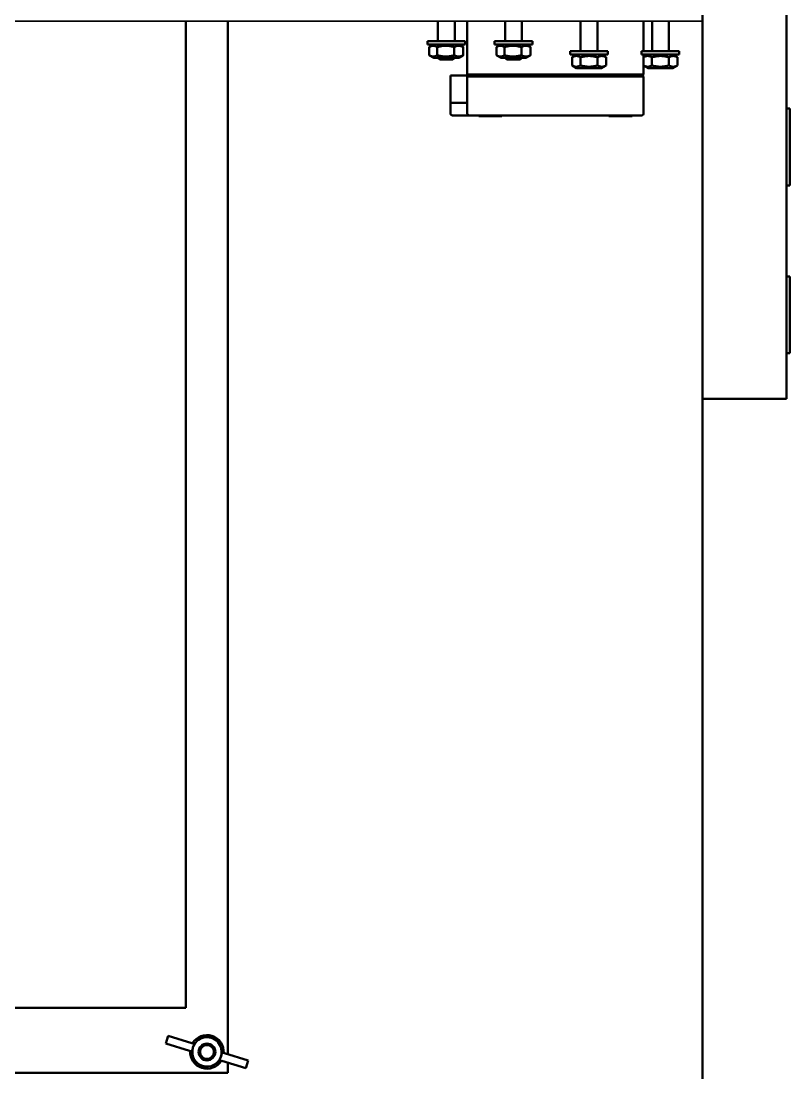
# Model space of a CAD drawing. Header units: millimetres. Extents: x -1328 to 2520, y -765 to 1782.
# Drawn here: x 678.9 to 862, y 357.1 to 607.6 of the extents above; entities that cross this region are included whole.
import ezdxf

# ---------------------------------------------------------------- set-up
doc = ezdxf.new("R2010")
doc.units = ezdxf.units.MM
doc.header["$LTSCALE"] = 6
doc.layers.add('Reference (ISO)', color=7, linetype='Continuous', lineweight=35)
doc.layers.add('Visible (ISO)', color=7, linetype='Continuous', lineweight=50)

msp = doc.modelspace()

# ---------------------------------------------------------------- linework, layer by layer
at = {"layer": 'Reference (ISO)'}
for p, q in [((841.18, 517.64), (841.18, 717.64)), ((861.18, 717.64), (861.18, 517.64)), ((841.18, 627.64), (841.18, 607.64)), ((841.18, 607.64), (421.18, 607.64)), ((862.03, 586.79), (861.18, 586.79)), ((862.03, 586.79), (862.03, 568.49)), ((862.03, 568.49), (861.18, 568.49)), ((862.03, 546.79), (861.18, 546.79)), ((862.03, 546.79), (862.03, 528.49)), ((862.03, 528.49), (861.18, 528.49)), ((841.18, 222.64), (841.18, 517.64)), ((841.18, 517.64), (861.18, 517.64))]:
    msp.add_line(p, q, dxfattribs=at)
at = {"layer": 'Visible (ISO)'}
for p, q in [((841.18, 517.64), (841.18, 717.64)), ((861.18, 717.64), (861.18, 517.64)), ((718.18, 372.57), (718.18, 607.64)), ((728.18, 361.51), (728.18, 607.64)), ((778.18, 607.64), (778.18, 602.87)), ((782.18, 607.64), (782.18, 602.87)), ((785.18, 594.89), (785.18, 607.64)), ((794.18, 607.64), (794.18, 602.87)), ((798.18, 607.64), (798.18, 602.87)), ((812.18, 607.64), (812.18, 600.44)), ((816.18, 607.64), (816.18, 600.44)), ((827.18, 600.44), (827.18, 607.64)), ((829.18, 607.64), (829.18, 600.44)), ((833.18, 607.64), (833.18, 600.44)), ((784.68, 602.87), (775.68, 602.87)), ((775.68, 602.87), (775.68, 602.07)), ((784.68, 602.07), (775.68, 602.07)), ((776.14, 599.5), (776.14, 601.44)), ((777.23, 602.07), (776.22, 601.49)), ((778.03, 599.5), (778.03, 601.44)), ((782.07, 599.5), (782.07, 601.44)), ((783.13, 602.07), (784.14, 601.49)), ((784.22, 599.5), (784.22, 601.44)), ((784.68, 602.87), (784.68, 602.07)), ((800.68, 602.87), (791.68, 602.87)), ((791.68, 602.87), (791.68, 602.07)), ((800.68, 602.07), (791.68, 602.07)), ((792.14, 599.5), (792.14, 601.44)), ((793.23, 602.07), (792.22, 601.49)), ((794.03, 599.5), (794.03, 601.44)), ((798.07, 599.5), (798.07, 601.44)), ((799.13, 602.07), (800.14, 601.49)), ((800.22, 599.5), (800.22, 601.44)), ((800.68, 602.87), (800.68, 602.07)), ((777.23, 598.87), (776.22, 599.45)), ((783.13, 598.87), (784.14, 599.45)), ((793.23, 598.87), (792.22, 599.45)), ((799.13, 598.87), (800.14, 599.45)), ((818.68, 600.44), (809.68, 600.44)), ((809.68, 600.44), (809.68, 599.64)), ((818.68, 599.64), (809.68, 599.64)), ((811.23, 599.64), (810.14, 599.01)), ((810.14, 599.01), (810.14, 597.07)), ((812.16, 599.01), (812.16, 597.07)), ((816.2, 599.01), (816.2, 597.07)), ((817.13, 599.64), (818.22, 599.01)), ((818.22, 599.01), (818.22, 597.07)), ((818.68, 600.44), (818.68, 599.64)), ((835.68, 600.44), (826.68, 600.44)), ((826.68, 600.44), (826.68, 599.64)), ((835.68, 599.64), (826.68, 599.64)), ((828.23, 599.64), (827.14, 599.01)), ((827.14, 599.01), (827.14, 597.07)), ((827.18, 599.03), (827.18, 599.64)), ((829.16, 599.01), (829.16, 597.07)), ((833.2, 599.01), (833.2, 597.07)), ((834.13, 599.64), (835.22, 599.01)), ((835.22, 599.01), (835.22, 597.07)), ((835.68, 600.44), (835.68, 599.64)), ((777.23, 598.87), (783.13, 598.87)), ((778.61, 598.44), (778.18, 598.87)), ((781.75, 598.44), (778.61, 598.44)), ((781.75, 598.44), (782.18, 598.87)), ((793.23, 598.87), (799.13, 598.87)), ((794.61, 598.44), (794.18, 598.87)), ((797.75, 598.44), (794.61, 598.44)), ((797.75, 598.44), (798.18, 598.87)), ((811.23, 596.44), (810.14, 597.07)), ((811.23, 596.44), (817.13, 596.44)), ((817.13, 596.44), (818.22, 597.07)), ((828.23, 596.44), (827.14, 597.07)), ((827.18, 594.89), (827.18, 597.05)), ((828.23, 596.44), (834.13, 596.44)), ((834.13, 596.44), (835.22, 597.07)), ((781.18, 594.64), (781.18, 594.14)), ((781.18, 594.64), (785.43, 594.64)), ((781.18, 588.64), (781.18, 594.14)), ((785.43, 594.64), (785.18, 594.89)), ((785.18, 594.89), (786.03, 594.89)), ((785.43, 594.64), (785.18, 594.39)), ((785.77, 594.39), (785.18, 594.39)), ((785.18, 585.64), (785.18, 594.39)), ((785.43, 594.64), (785.95, 594.64)), ((785.77, 594.39), (788.4, 594.39)), ((788.57, 594.64), (785.95, 594.64)), ((786.03, 594.89), (790.39, 594.89)), ((789.81, 594.39), (788.4, 594.39)), ((788.57, 594.64), (789.81, 594.64)), ((822.55, 594.64), (789.81, 594.64)), ((789.81, 594.39), (822.55, 594.39)), ((790.39, 594.89), (792.86, 594.89)), ((819.51, 594.89), (792.86, 594.89)), ((792.86, 594.64), (819.51, 594.64)), ((819.51, 594.89), (821.98, 594.89)), ((821.98, 594.89), (826.33, 594.89)), ((822.55, 594.64), (823.79, 594.64)), ((823.97, 594.39), (822.55, 594.39)), ((826.42, 594.64), (823.79, 594.64)), ((823.97, 594.39), (826.6, 594.39)), ((826.33, 594.89), (827.18, 594.89)), ((826.42, 594.64), (826.93, 594.64)), ((827.18, 594.39), (826.6, 594.39)), ((826.93, 594.64), (827.18, 594.89)), ((826.93, 594.64), (827.18, 594.39)), ((827.18, 594.39), (827.18, 585.64)), ((781.18, 588.64), (781.18, 588.14)), ((781.68, 588.14), (781.18, 588.14)), ((781.18, 585.64), (781.18, 588.14)), ((781.68, 588.14), (785.18, 588.14)), ((862.03, 586.79), (861.18, 586.79)), ((862.03, 586.79), (862.03, 568.49)), ((785.68, 585.14), (781.68, 585.14)), ((785.68, 585.14), (786.12, 585.14)), ((788.75, 585.14), (786.12, 585.14)), ((787.93, 585.14), (787.93, 584.99)), ((787.93, 584.99), (793.43, 584.99)), ((788.75, 585.14), (789.81, 585.14)), ((822.55, 585.14), (789.81, 585.14)), ((793.43, 585.14), (793.43, 584.99)), ((818.93, 585.14), (818.93, 584.99)), ((818.93, 584.99), (824.43, 584.99)), ((822.55, 585.14), (823.61, 585.14)), ((826.24, 585.14), (823.61, 585.14)), ((824.43, 585.14), (824.43, 584.99)), ((826.24, 585.14), (826.68, 585.14)), ((862.03, 568.49), (861.18, 568.49)), ((862.03, 546.79), (861.18, 546.79)), ((862.03, 546.79), (862.03, 528.49)), ((862.03, 528.49), (861.18, 528.49)), ((841.18, 222.64), (841.18, 517.64)), ((841.18, 517.64), (861.18, 517.64)), ((508.18, 372.57), (718.18, 372.57)), ((713.91, 365.94), (713.35, 364.12)), ((713.91, 365.94), (719.61, 364.17)), ((719.05, 362.36), (713.35, 364.12)), ((720.2, 363.99), (719.61, 364.17)), ((719.05, 362.36), (719.63, 362.17)), ((726.73, 361.96), (727.32, 361.77)), ((733.01, 360.01), (727.32, 361.77)), ((726.76, 359.96), (726.17, 360.14)), ((726.76, 359.96), (732.45, 358.19)), ((728.18, 357.07), (728.18, 359.52)), ((732.45, 358.19), (733.01, 360.01)), ((498.18, 357.07), (728.18, 357.07))]:
    msp.add_line(p, q, dxfattribs=at)
for radius in [2, 1.65]:
    msp.add_circle((723.18, 362.07), radius, dxfattribs=at)
for centre, radius, start, end in [((781.68, 585.64), 0.5, 180, 270), ((785.68, 585.64), 0.5, 180, 270), ((826.68, 585.64), 0.5, 270, 0), ((723.18, 362.07), 4, 356.4833, 149.0052), ((723.18, 362.07), 3.5, 342.7442, 162.7442), ((723.18, 362.07), 4, 176.4833, 329.0052), ((723.18, 362.07), 3.5, 162.7442, 342.7442)]:
    msp.add_arc(centre, radius, start, end, dxfattribs=at)
for centre, start_param, end_param in [((730.35, 359.84), 3.023313, 3.141593), ((730.35, 359.84), 3.141593, 3.259872), ((716.01, 364.29), 6.164906, 6.283185), ((716.01, 364.29), 0, 0.118279)]:
    msp.add_ellipse(centre, major_axis=(10.51, -3.27), ratio=0.731283, start_param=start_param, end_param=end_param, dxfattribs=at)
for points, weights in [([(778.03, 601.44), (777.09, 602.02), (776.14, 601.44)], [1, 1.15470053838, 1]), ([(782.07, 601.44), (780.05, 602.02), (778.03, 601.44)], [1, 1.15470053838, 1]), ([(784.22, 601.44), (783.15, 602.02), (782.07, 601.44)], [1, 1.15470053838, 1]), ([(784.14, 601.49), (784.18, 601.46), (784.22, 601.44)], [1.01093397769, 1.00567518268, 1]), ([(794.03, 601.44), (793.09, 602.02), (792.14, 601.44)], [1, 1.15470053838, 1]), ([(798.07, 601.44), (796.05, 602.02), (794.03, 601.44)], [1, 1.15470053838, 1]), ([(800.22, 601.44), (799.15, 602.02), (798.07, 601.44)], [1, 1.15470053838, 1]), ([(800.14, 601.49), (800.18, 601.46), (800.22, 601.44)], [1.01093397769, 1.00567518268, 1]), ([(776.14, 599.5), (777.09, 598.92), (778.03, 599.5)], [1, 1.15470053838, 1]), ([(778.03, 599.5), (780.05, 598.92), (782.07, 599.5)], [1, 1.15470053838, 1]), ([(782.07, 599.5), (783.15, 598.92), (784.22, 599.5)], [1, 1.15470053838, 1]), ([(784.22, 599.5), (784.18, 599.48), (784.14, 599.45)], [1, 1.00567518268, 1.01093397769]), ([(792.14, 599.5), (793.09, 598.92), (794.03, 599.5)], [1, 1.15470053838, 1]), ([(794.03, 599.5), (796.05, 598.92), (798.07, 599.5)], [1, 1.15470053838, 1]), ([(798.07, 599.5), (799.15, 598.92), (800.22, 599.5)], [1, 1.15470053838, 1]), ([(800.22, 599.5), (800.18, 599.48), (800.14, 599.45)], [1, 1.00567518268, 1.01093397769]), ([(812.16, 599.01), (811.15, 599.59), (810.14, 599.01)], [1, 1.15470053838, 1]), ([(816.2, 599.01), (814.18, 599.59), (812.16, 599.01)], [1, 1.15470053838, 1]), ([(818.22, 599.01), (817.21, 599.59), (816.2, 599.01)], [1, 1.15470053838, 1]), ([(829.16, 599.01), (828.15, 599.59), (827.14, 599.01)], [1, 1.15470053838, 1]), ([(833.2, 599.01), (831.18, 599.59), (829.16, 599.01)], [1, 1.15470053838, 1]), ([(835.22, 599.01), (834.21, 599.59), (833.2, 599.01)], [1, 1.15470053838, 1]), ([(810.14, 597.07), (811.15, 596.49), (812.16, 597.07)], [1, 1.15470053838, 1]), ([(812.16, 597.07), (814.18, 596.49), (816.2, 597.07)], [1, 1.15470053838, 1]), ([(816.2, 597.07), (817.21, 596.49), (818.22, 597.07)], [1, 1.15470053838, 1]), ([(827.14, 597.07), (828.15, 596.49), (829.16, 597.07)], [1, 1.15470053838, 1]), ([(829.16, 597.07), (831.18, 596.49), (833.2, 597.07)], [1, 1.15470053838, 1]), ([(833.2, 597.07), (834.21, 596.49), (835.22, 597.07)], [1, 1.15470053838, 1])]:
    msp.add_rational_spline(points, weights, degree=2, dxfattribs=at)

doc.saveas('drawing.dxf')
